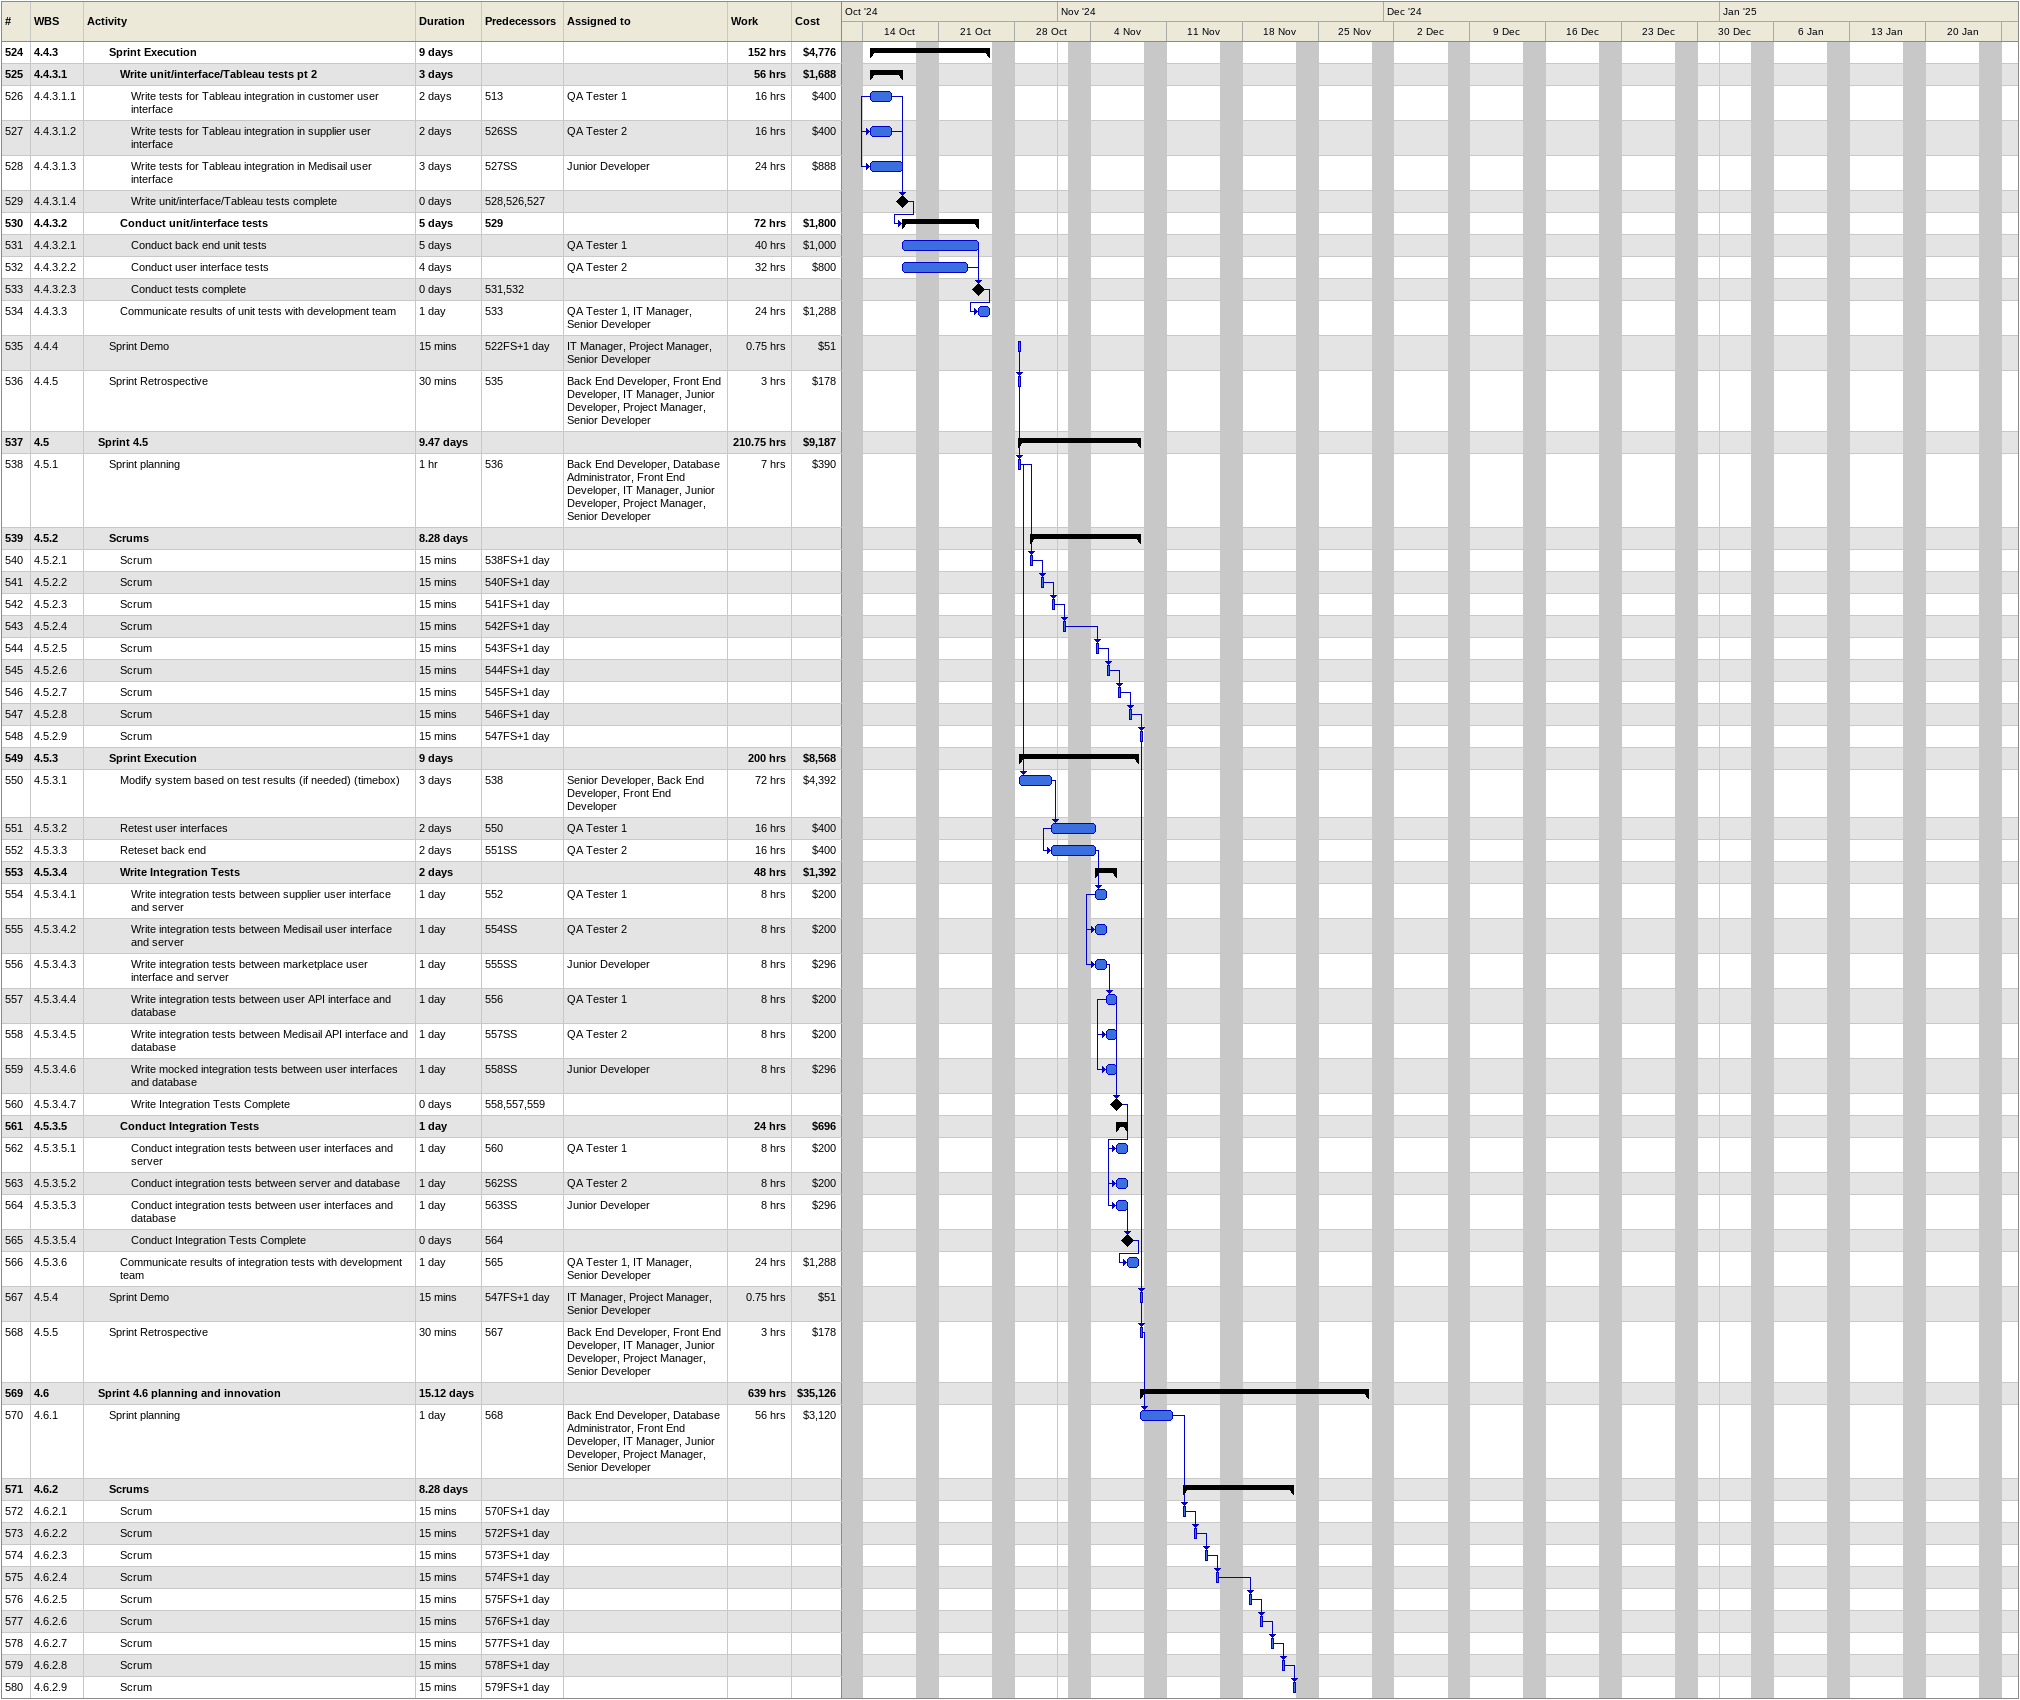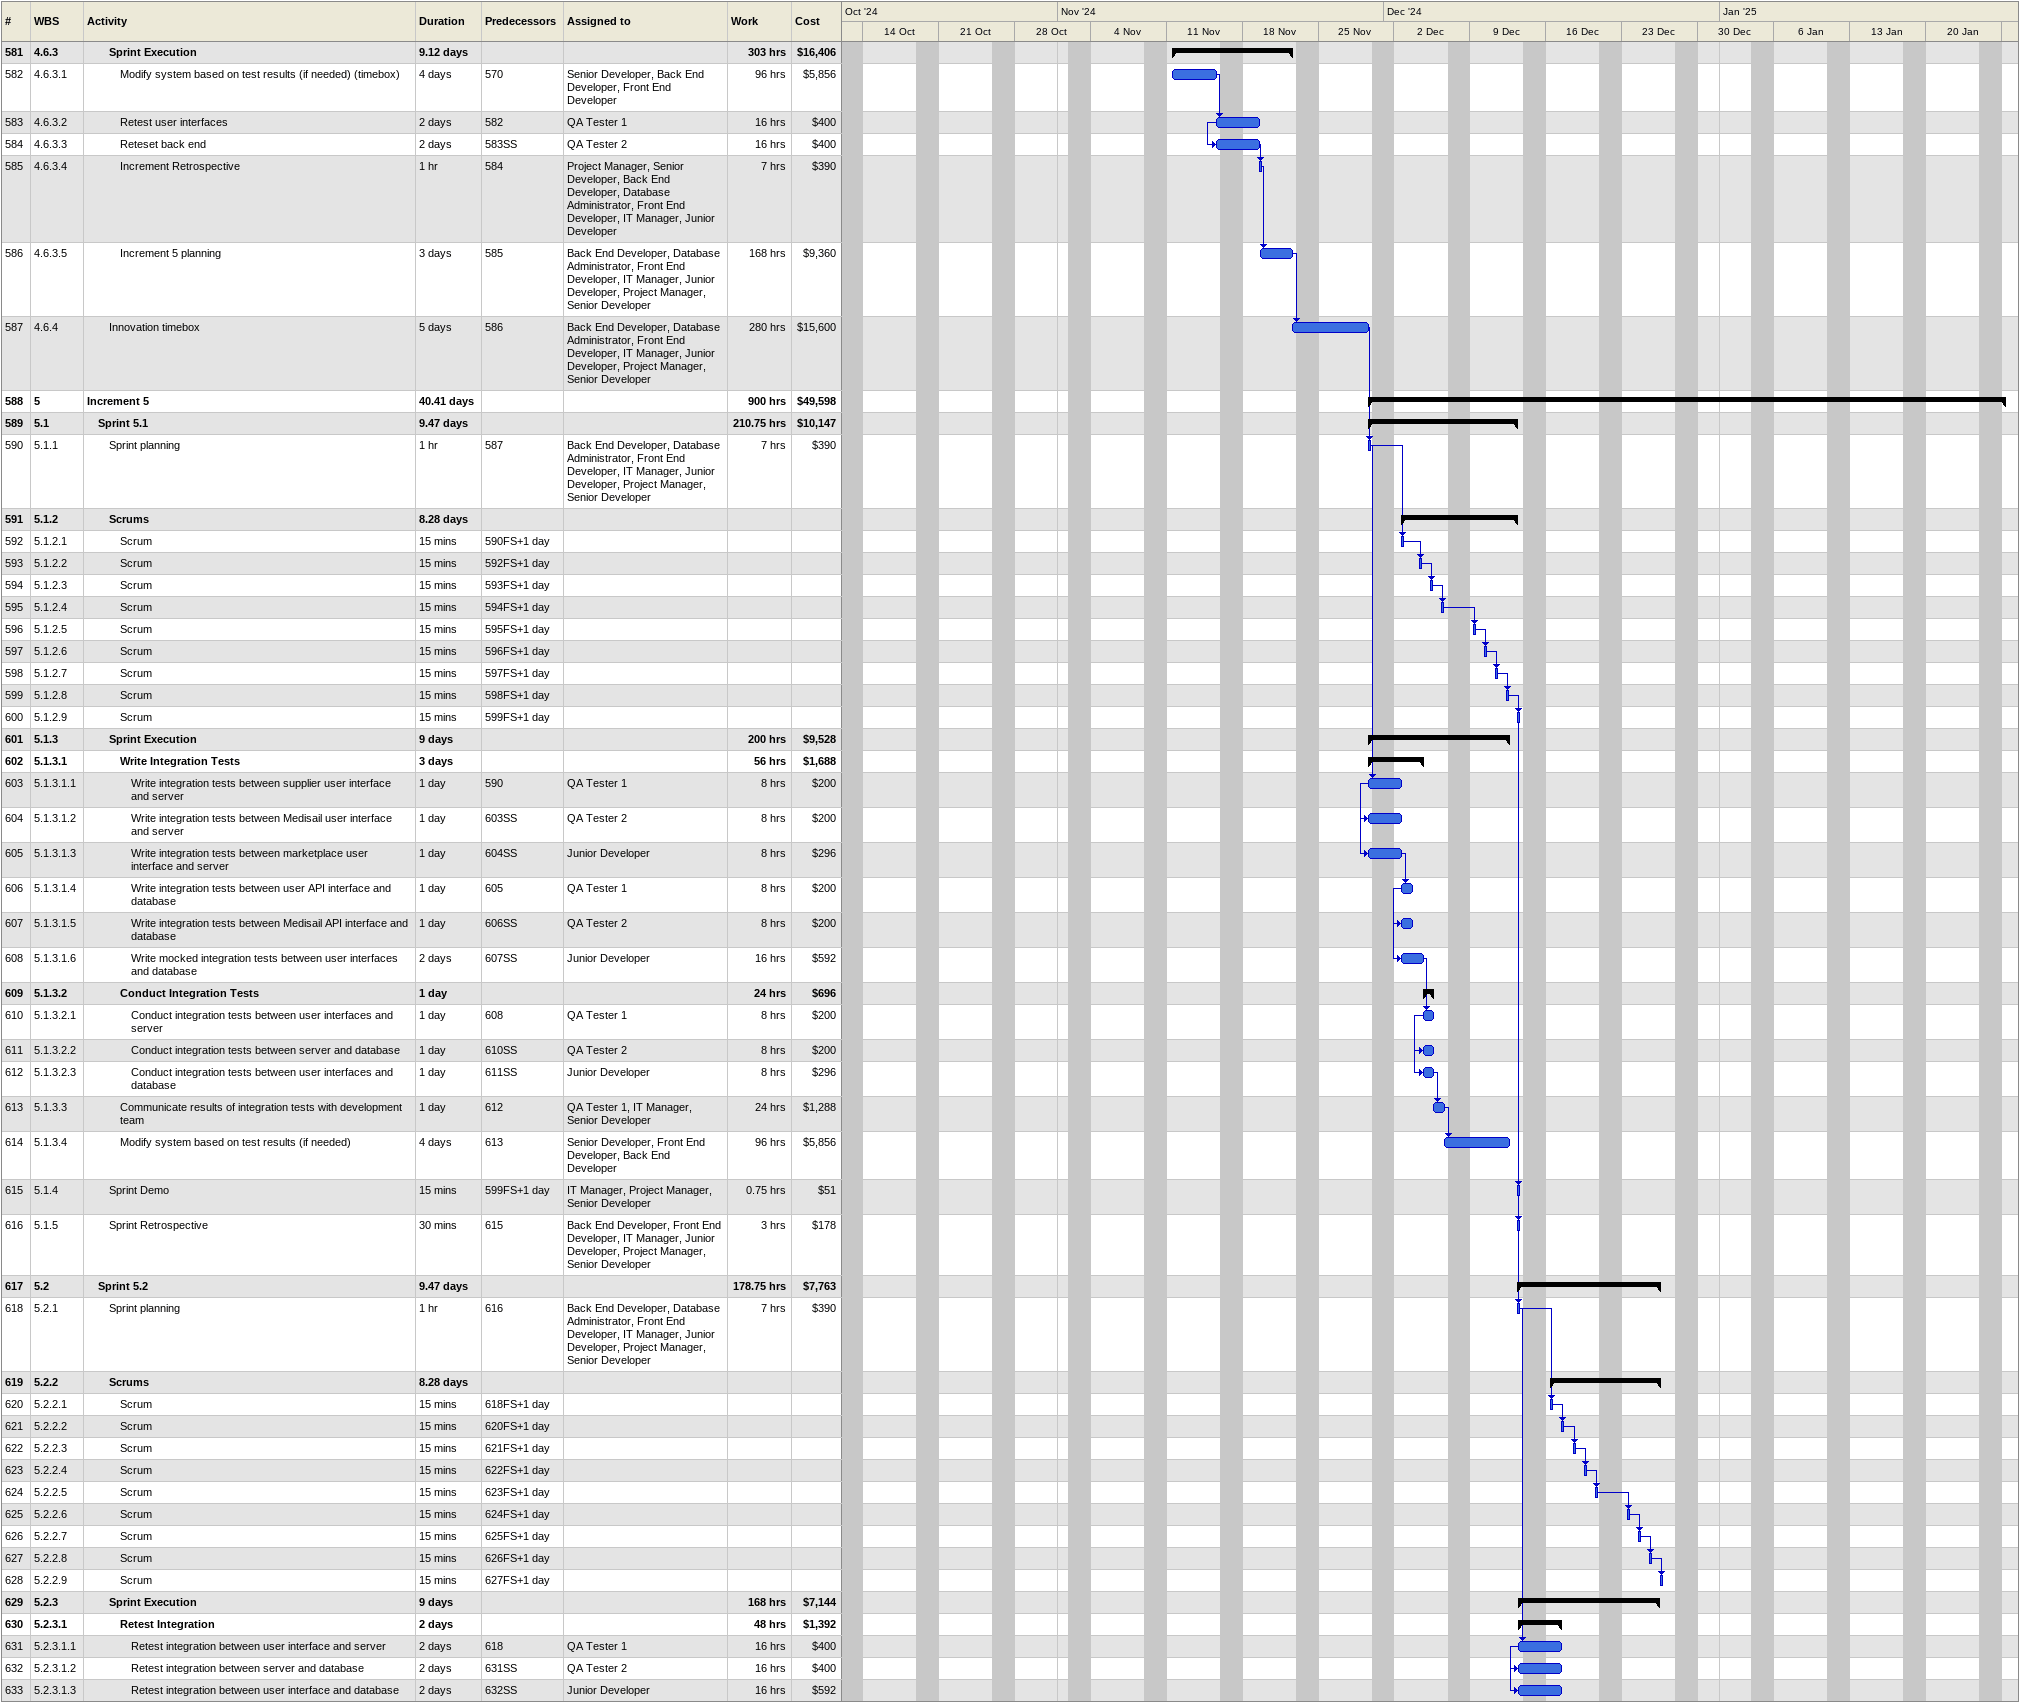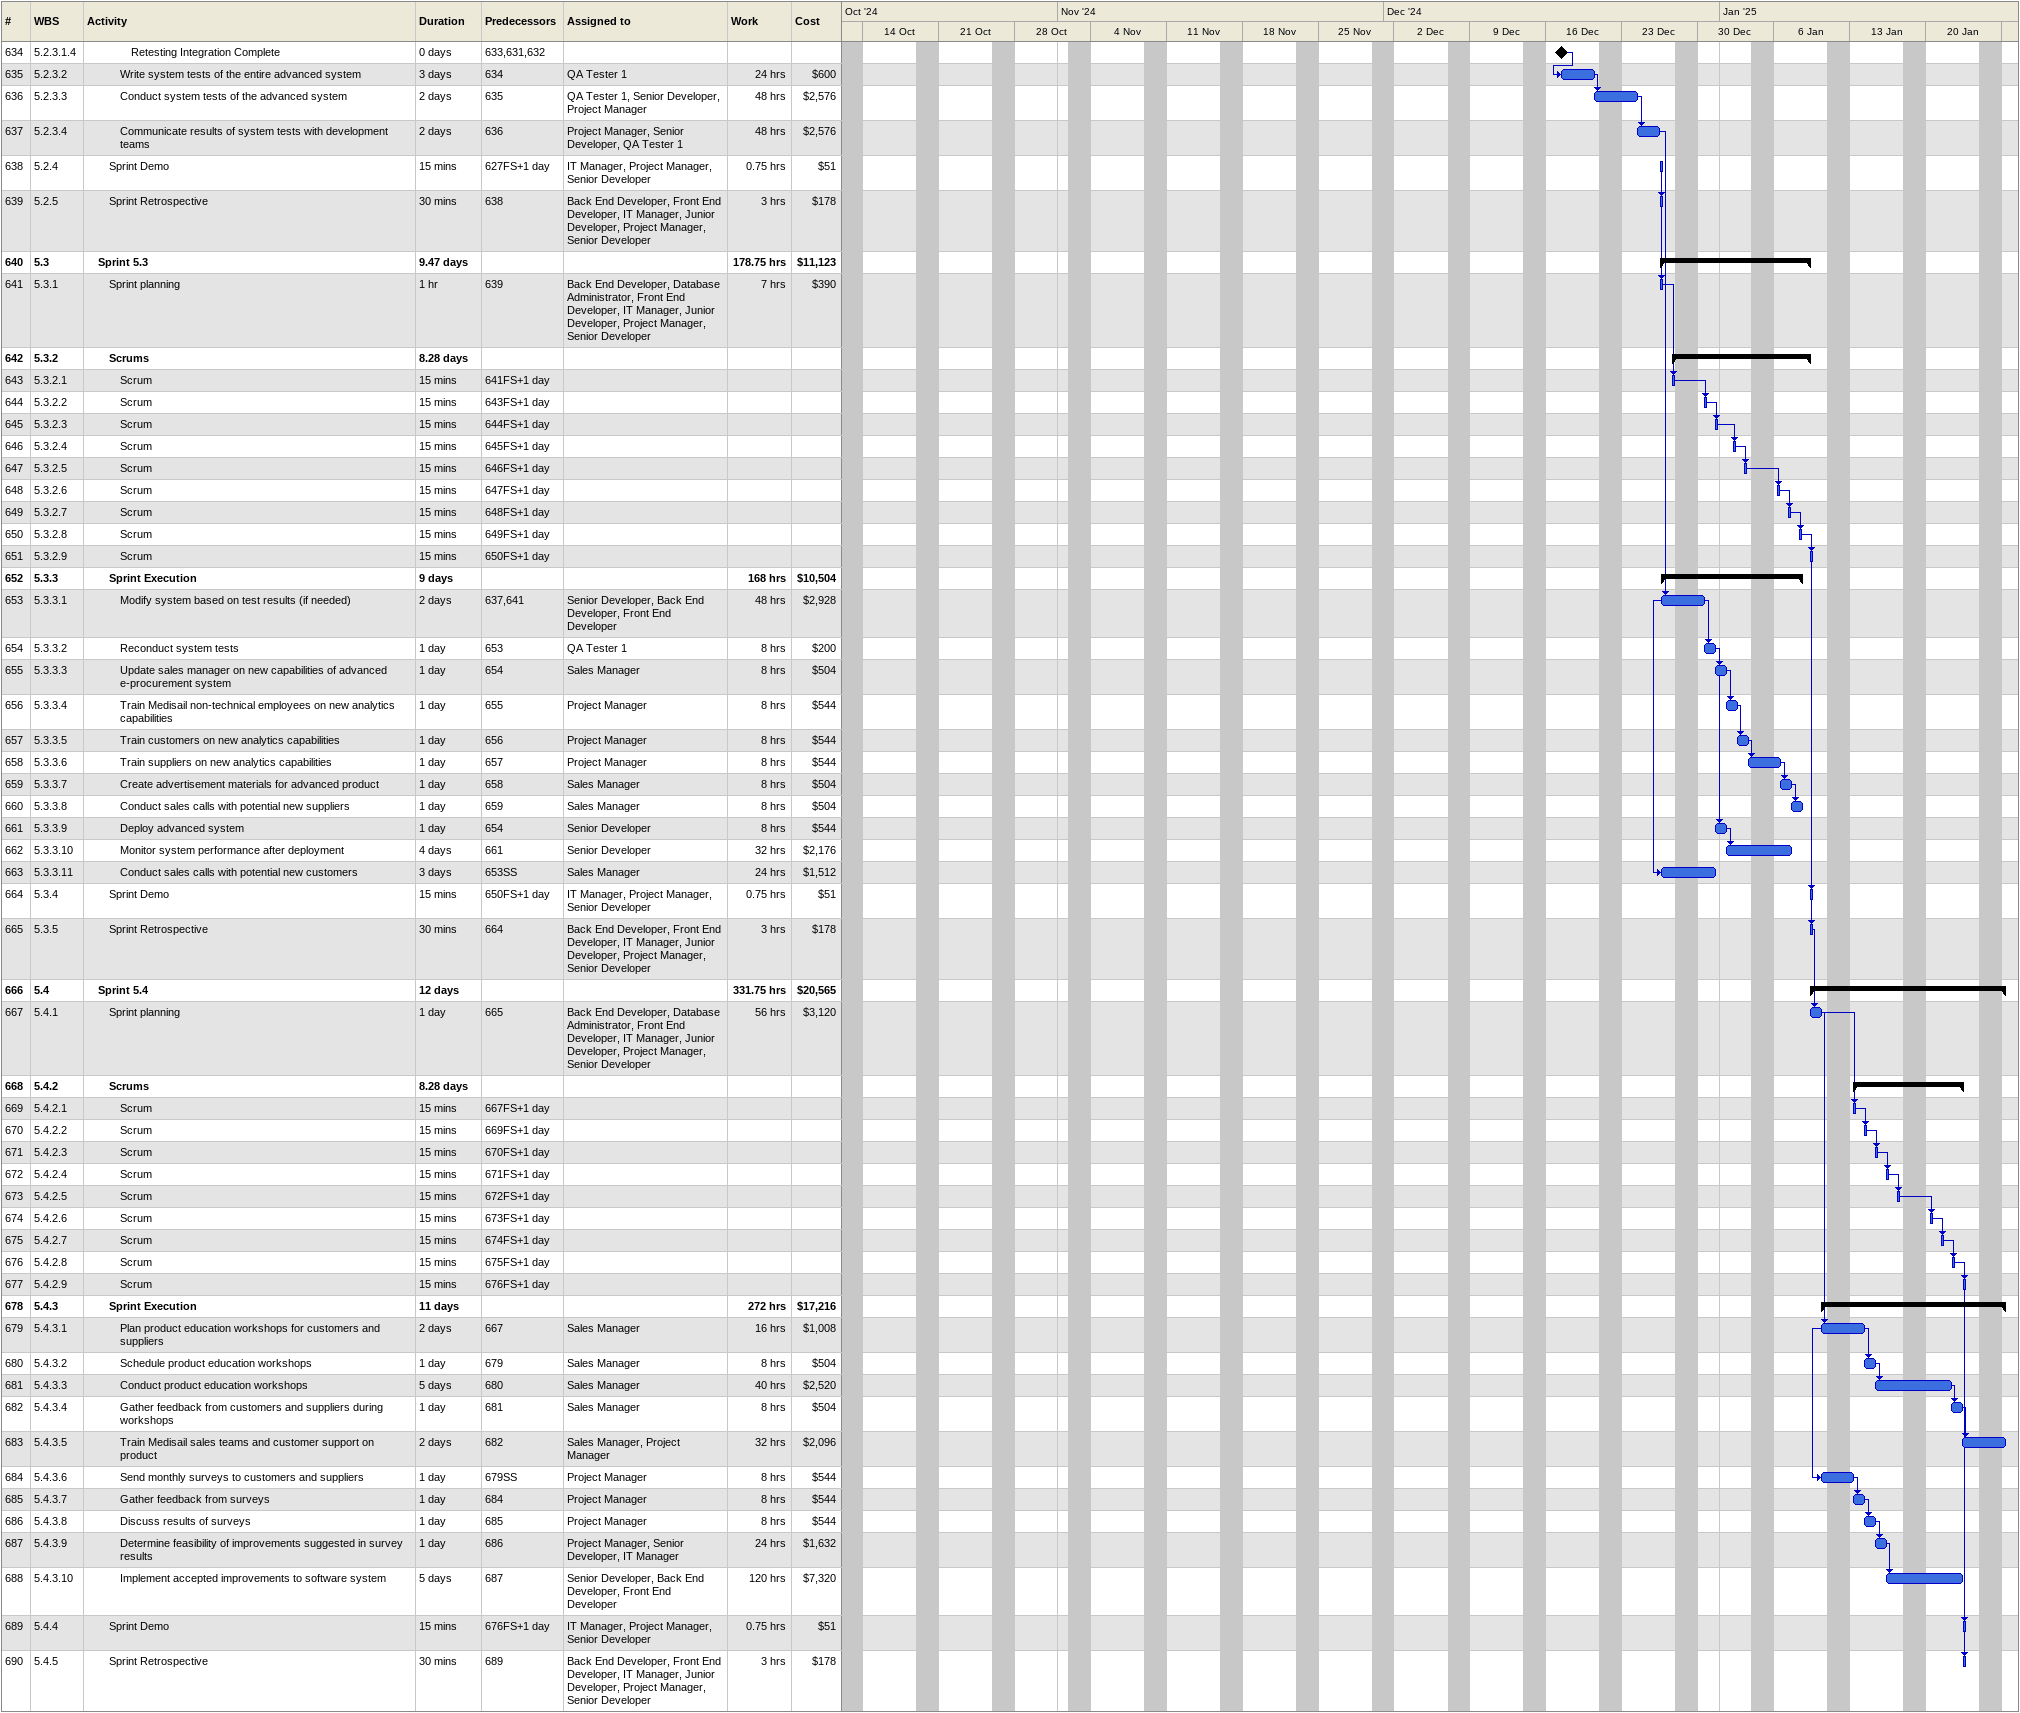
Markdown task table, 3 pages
| ID | WBS | Task | Duration | Start | Finish | Predecessors | Resources | Work (h) | Cost ($) |
|---|---|---|---|---|---|---|---|---|---|
| 524 | 4.4.3 | **Sprint Execution** | 9d | 2024-10-14 | 2024-10-25 |  |  | 152 | 4776 |
| 525 | 4.4.3.1 | **Write unit/interface/Tableau tests pt 2** | 3d | 2024-10-14 | 2024-10-17 |  |  | 56 | 1688 |
| 526 | 4.4.3.1.1 | Write tests for Tableau integration in customer user interface | 2d | 2024-10-14 | 2024-10-16 | 513 | QA Tester 1 | 16 | 400 |
| 527 | 4.4.3.1.2 | Write tests for Tableau integration in supplier user interface | 2d | 2024-10-14 | 2024-10-16 | 526SS | QA Tester 2 | 16 | 400 |
| 528 | 4.4.3.1.3 | Write tests for Tableau integration in Medisail user interface | 3d | 2024-10-14 | 2024-10-17 | 527SS | Junior Developer | 24 | 888 |
| 529 | 4.4.3.1.4 | Write unit/interface/Tableau tests complete | 0d | 2024-10-17 | 2024-10-17 | 528, 526, 527 |  |  |  |
| 530 | 4.4.3.2 | **Conduct unit/interface tests** | 5d | 2024-10-17 | 2024-10-24 | 529 |  | 72 | 1800 |
| 531 | 4.4.3.2.1 | Conduct back end unit tests | 5d | 2024-10-17 | 2024-10-24 |  | QA Tester 1 | 40 | 1000 |
| 532 | 4.4.3.2.2 | Conduct user interface tests | 4d | 2024-10-17 | 2024-10-23 |  | QA Tester 2 | 32 | 800 |
| 533 | 4.4.3.2.3 | Conduct tests complete | 0d | 2024-10-24 | 2024-10-24 | 531, 532 |  |  |  |
| 534 | 4.4.3.3 | Communicate results of unit tests with development team | 1d | 2024-10-24 | 2024-10-25 | 533 | QA Tester 1, IT Manager, Senior Developer | 24 | 1288 |
| 535 | 4.4.4 | Sprint Demo | 15min | 2024-10-28 | 2024-10-28 | 522FS+1d | IT Manager, Project Manager, Senior Developer | 0.75 | 51 |
| 536 | 4.4.5 | Sprint Retrospective | 30min | 2024-10-28 | 2024-10-28 | 535 | Back End Developer, Front End Developer, IT Manager, Junior Developer, Project Manager, Senior Developer | 3 | 178 |
| 537 | 4.5 | **Sprint 4.5** | 9.47d | 2024-10-28 | 2024-11-08 |  |  | 210.75 | 9187 |
| 538 | 4.5.1 | Sprint planning | 1h | 2024-10-28 | 2024-10-28 | 536 | Back End Developer, Database Administrator, Front End Developer, IT Manager, Junior Developer, Project Manager, Senior Developer | 7 | 390 |
| 539 | 4.5.2 | **Scrums** | 8.28d | 2024-10-29 | 2024-11-08 |  |  |  |  |
| 540 | 4.5.2.1 | Scrum | 15min | 2024-10-29 | 2024-10-29 | 538FS+1d |  |  |  |
| 541 | 4.5.2.2 | Scrum | 15min | 2024-10-30 | 2024-10-30 | 540FS+1d |  |  |  |
| 542 | 4.5.2.3 | Scrum | 15min | 2024-10-31 | 2024-10-31 | 541FS+1d |  |  |  |
| 543 | 4.5.2.4 | Scrum | 15min | 2024-11-01 | 2024-11-01 | 542FS+1d |  |  |  |
| 544 | 4.5.2.5 | Scrum | 15min | 2024-11-04 | 2024-11-04 | 543FS+1d |  |  |  |
| 545 | 4.5.2.6 | Scrum | 15min | 2024-11-05 | 2024-11-05 | 544FS+1d |  |  |  |
| 546 | 4.5.2.7 | Scrum | 15min | 2024-11-06 | 2024-11-06 | 545FS+1d |  |  |  |
| 547 | 4.5.2.8 | Scrum | 15min | 2024-11-07 | 2024-11-07 | 546FS+1d |  |  |  |
| 548 | 4.5.2.9 | Scrum | 15min | 2024-11-08 | 2024-11-08 | 547FS+1d |  |  |  |
| 549 | 4.5.3 | **Sprint Execution** | 9d | 2024-10-28 | 2024-11-08 |  |  | 200 | 8568 |
| 550 | 4.5.3.1 | Modify system based on test results (if needed) (timebox) | 3d | 2024-10-28 | 2024-10-31 | 538 | Senior Developer, Back End Developer, Front End Developer | 72 | 4392 |
| 551 | 4.5.3.2 | Retest user interfaces | 2d | 2024-10-31 | 2024-11-04 | 550 | QA Tester 1 | 16 | 400 |
| 552 | 4.5.3.3 | Reteset back end | 2d | 2024-10-31 | 2024-11-04 | 551SS | QA Tester 2 | 16 | 400 |
| 553 | 4.5.3.4 | **Write Integration Tests** | 2d | 2024-11-04 | 2024-11-06 |  |  | 48 | 1392 |
| 554 | 4.5.3.4.1 | Write integration tests between supplier user interface and server | 1d | 2024-11-04 | 2024-11-05 | 552 | QA Tester 1 | 8 | 200 |
| 555 | 4.5.3.4.2 | Write integration tests between Medisail user interface and server | 1d | 2024-11-04 | 2024-11-05 | 554SS | QA Tester 2 | 8 | 200 |
| 556 | 4.5.3.4.3 | Write integration tests between marketplace user interface and server | 1d | 2024-11-04 | 2024-11-05 | 555SS | Junior Developer | 8 | 296 |
| 557 | 4.5.3.4.4 | Write integration tests between user API interface and database | 1d | 2024-11-05 | 2024-11-06 | 556 | QA Tester 1 | 8 | 200 |
| 558 | 4.5.3.4.5 | Write integration tests between Medisail API interface and database | 1d | 2024-11-05 | 2024-11-06 | 557SS | QA Tester 2 | 8 | 200 |
| 559 | 4.5.3.4.6 | Write mocked integration tests between user interfaces and database | 1d | 2024-11-05 | 2024-11-06 | 558SS | Junior Developer | 8 | 296 |
| 560 | 4.5.3.4.7 | Write Integration Tests Complete | 0d | 2024-11-06 | 2024-11-06 | 558, 557, 559 |  |  |  |
| 561 | 4.5.3.5 | **Conduct Integration Tests** | 1d | 2024-11-06 | 2024-11-07 |  |  | 24 | 696 |
| 562 | 4.5.3.5.1 | Conduct integration tests between user interfaces and server | 1d | 2024-11-06 | 2024-11-07 | 560 | QA Tester 1 | 8 | 200 |
| 563 | 4.5.3.5.2 | Conduct integration tests between server and database | 1d | 2024-11-06 | 2024-11-07 | 562SS | QA Tester 2 | 8 | 200 |
| 564 | 4.5.3.5.3 | Conduct integration tests between user interfaces and database | 1d | 2024-11-06 | 2024-11-07 | 563SS | Junior Developer | 8 | 296 |
| 565 | 4.5.3.5.4 | Conduct Integration Tests Complete | 0d | 2024-11-07 | 2024-11-07 | 564 |  |  |  |
| 566 | 4.5.3.6 | Communicate results of integration tests with development team | 1d | 2024-11-07 | 2024-11-08 | 565 | QA Tester 1, IT Manager, Senior Developer | 24 | 1288 |
| 567 | 4.5.4 | Sprint Demo | 15min | 2024-11-08 | 2024-11-08 | 547FS+1d | IT Manager, Project Manager, Senior Developer | 0.75 | 51 |
| 568 | 4.5.5 | Sprint Retrospective | 30min | 2024-11-08 | 2024-11-08 | 567 | Back End Developer, Front End Developer, IT Manager, Junior Developer, Project Manager, Senior Developer | 3 | 178 |
| 569 | 4.6 | **Sprint 4.6 planning and innovation** | 15.12d | 2024-11-08 | 2024-11-29 |  |  | 639 | 35126 |
| 570 | 4.6.1 | Sprint planning | 1d | 2024-11-08 | 2024-11-11 | 568 | Back End Developer, Database Administrator, Front End Developer, IT Manager, Junior Developer, Project Manager, Senior Developer | 56 | 3120 |
| 571 | 4.6.2 | **Scrums** | 8.28d | 2024-11-12 | 2024-11-22 |  |  |  |  |
| 572 | 4.6.2.1 | Scrum | 15min | 2024-11-12 | 2024-11-12 | 570FS+1d |  |  |  |
| 573 | 4.6.2.2 | Scrum | 15min | 2024-11-13 | 2024-11-13 | 572FS+1d |  |  |  |
| 574 | 4.6.2.3 | Scrum | 15min | 2024-11-14 | 2024-11-14 | 573FS+1d |  |  |  |
| 575 | 4.6.2.4 | Scrum | 15min | 2024-11-15 | 2024-11-15 | 574FS+1d |  |  |  |
| 576 | 4.6.2.5 | Scrum | 15min | 2024-11-18 | 2024-11-18 | 575FS+1d |  |  |  |
| 577 | 4.6.2.6 | Scrum | 15min | 2024-11-19 | 2024-11-19 | 576FS+1d |  |  |  |
| 578 | 4.6.2.7 | Scrum | 15min | 2024-11-20 | 2024-11-20 | 577FS+1d |  |  |  |
| 579 | 4.6.2.8 | Scrum | 15min | 2024-11-21 | 2024-11-21 | 578FS+1d |  |  |  |
| 580 | 4.6.2.9 | Scrum | 15min | 2024-11-22 | 2024-11-22 | 579FS+1d |  |  |  |
| 581 | 4.6.3 | **Sprint Execution** | 9.12d | 2024-11-11 | 2024-11-22 |  |  | 303 | 16406 |
| 582 | 4.6.3.1 | Modify system based on test results (if needed) (timebox) | 4d | 2024-11-11 | 2024-11-15 | 570 | Senior Developer, Back End Developer, Front End Developer | 96 | 5856 |
| 583 | 4.6.3.2 | Retest user interfaces | 2d | 2024-11-15 | 2024-11-19 | 582 | QA Tester 1 | 16 | 400 |
| 584 | 4.6.3.3 | Reteset back end | 2d | 2024-11-15 | 2024-11-19 | 583SS | QA Tester 2 | 16 | 400 |
| 585 | 4.6.3.4 | Increment Retrospective | 1h | 2024-11-19 | 2024-11-19 | 584 | Project Manager, Senior Developer, Back End Developer, Database Administrator, Front End Developer, IT Manager, Junior Developer | 7 | 390 |
| 586 | 4.6.3.5 | Increment 5 planning | 3d | 2024-11-19 | 2024-11-22 | 585 | Back End Developer, Database Administrator, Front End Developer, IT Manager, Junior Developer, Project Manager, Senior Developer | 168 | 9360 |
| 587 | 4.6.4 | Innovation timebox | 5d | 2024-11-22 | 2024-11-29 | 586 | Back End Developer, Database Administrator, Front End Developer, IT Manager, Junior Developer, Project Manager, Senior Developer | 280 | 15600 |
| 588 | 5 | **Increment 5** | 40.41d | 2024-11-29 | 2025-01-27 |  |  | 900 | 49598 |
| 589 | 5.1 | **Sprint 5.1** | 9.47d | 2024-11-29 | 2024-12-13 |  |  | 210.75 | 10147 |
| 590 | 5.1.1 | Sprint planning | 1h | 2024-11-29 | 2024-11-29 | 587 | Back End Developer, Database Administrator, Front End Developer, IT Manager, Junior Developer, Project Manager, Senior Developer | 7 | 390 |
| 591 | 5.1.2 | **Scrums** | 8.28d | 2024-12-02 | 2024-12-13 |  |  |  |  |
| 592 | 5.1.2.1 | Scrum | 15min | 2024-12-02 | 2024-12-02 | 590FS+1d |  |  |  |
| 593 | 5.1.2.2 | Scrum | 15min | 2024-12-04 | 2024-12-04 | 592FS+1d |  |  |  |
| 594 | 5.1.2.3 | Scrum | 15min | 2024-12-05 | 2024-12-05 | 593FS+1d |  |  |  |
| 595 | 5.1.2.4 | Scrum | 15min | 2024-12-06 | 2024-12-06 | 594FS+1d |  |  |  |
| 596 | 5.1.2.5 | Scrum | 15min | 2024-12-09 | 2024-12-09 | 595FS+1d |  |  |  |
| 597 | 5.1.2.6 | Scrum | 15min | 2024-12-10 | 2024-12-10 | 596FS+1d |  |  |  |
| 598 | 5.1.2.7 | Scrum | 15min | 2024-12-11 | 2024-12-11 | 597FS+1d |  |  |  |
| 599 | 5.1.2.8 | Scrum | 15min | 2024-12-12 | 2024-12-12 | 598FS+1d |  |  |  |
| 600 | 5.1.2.9 | Scrum | 15min | 2024-12-13 | 2024-12-13 | 599FS+1d |  |  |  |
| 601 | 5.1.3 | **Sprint Execution** | 9d | 2024-11-29 | 2024-12-12 |  |  | 200 | 9528 |
| 602 | 5.1.3.1 | **Write Integration Tests** | 3d | 2024-11-29 | 2024-12-04 |  |  | 56 | 1688 |
| 603 | 5.1.3.1.1 | Write integration tests between supplier user interface and server | 1d | 2024-11-29 | 2024-12-02 | 590 | QA Tester 1 | 8 | 200 |
| 604 | 5.1.3.1.2 | Write integration tests between Medisail user interface and server | 1d | 2024-11-29 | 2024-12-02 | 603SS | QA Tester 2 | 8 | 200 |
| 605 | 5.1.3.1.3 | Write integration tests between marketplace user interface and server | 1d | 2024-11-29 | 2024-12-02 | 604SS | Junior Developer | 8 | 296 |
| 606 | 5.1.3.1.4 | Write integration tests between user API interface and database | 1d | 2024-12-02 | 2024-12-03 | 605 | QA Tester 1 | 8 | 200 |
| 607 | 5.1.3.1.5 | Write integration tests between Medisail API interface and database | 1d | 2024-12-02 | 2024-12-03 | 606SS | QA Tester 2 | 8 | 200 |
| 608 | 5.1.3.1.6 | Write mocked integration tests between user interfaces and database | 2d | 2024-12-02 | 2024-12-04 | 607SS | Junior Developer | 16 | 592 |
| 609 | 5.1.3.2 | **Conduct Integration Tests** | 1d | 2024-12-04 | 2024-12-05 |  |  | 24 | 696 |
| 610 | 5.1.3.2.1 | Conduct integration tests between user interfaces and server | 1d | 2024-12-04 | 2024-12-05 | 608 | QA Tester 1 | 8 | 200 |
| 611 | 5.1.3.2.2 | Conduct integration tests between server and database | 1d | 2024-12-04 | 2024-12-05 | 610SS | QA Tester 2 | 8 | 200 |
| 612 | 5.1.3.2.3 | Conduct integration tests between user interfaces and database | 1d | 2024-12-04 | 2024-12-05 | 611SS | Junior Developer | 8 | 296 |
| 613 | 5.1.3.3 | Communicate results of integration tests with development team | 1d | 2024-12-05 | 2024-12-06 | 612 | QA Tester 1, IT Manager, Senior Developer | 24 | 1288 |
| 614 | 5.1.3.4 | Modify system based on test results (if needed) | 4d | 2024-12-06 | 2024-12-12 | 613 | Senior Developer, Front End Developer, Back End Developer | 96 | 5856 |
| 615 | 5.1.4 | Sprint Demo | 15min | 2024-12-13 | 2024-12-13 | 599FS+1d | IT Manager, Project Manager, Senior Developer | 0.75 | 51 |
| 616 | 5.1.5 | Sprint Retrospective | 30min | 2024-12-13 | 2024-12-13 | 615 | Back End Developer, Front End Developer, IT Manager, Junior Developer, Project Manager, Senior Developer | 3 | 178 |
| 617 | 5.2 | **Sprint 5.2** | 9.47d | 2024-12-13 | 2024-12-26 |  |  | 178.75 | 7763 |
| 618 | 5.2.1 | Sprint planning | 1h | 2024-12-13 | 2024-12-13 | 616 | Back End Developer, Database Administrator, Front End Developer, IT Manager, Junior Developer, Project Manager, Senior Developer | 7 | 390 |
| 619 | 5.2.2 | **Scrums** | 8.28d | 2024-12-16 | 2024-12-26 |  |  |  |  |
| 620 | 5.2.2.1 | Scrum | 15min | 2024-12-16 | 2024-12-16 | 618FS+1d |  |  |  |
| 621 | 5.2.2.2 | Scrum | 15min | 2024-12-17 | 2024-12-17 | 620FS+1d |  |  |  |
| 622 | 5.2.2.3 | Scrum | 15min | 2024-12-18 | 2024-12-18 | 621FS+1d |  |  |  |
| 623 | 5.2.2.4 | Scrum | 15min | 2024-12-19 | 2024-12-19 | 622FS+1d |  |  |  |
| 624 | 5.2.2.5 | Scrum | 15min | 2024-12-20 | 2024-12-20 | 623FS+1d |  |  |  |
| 625 | 5.2.2.6 | Scrum | 15min | 2024-12-23 | 2024-12-23 | 624FS+1d |  |  |  |
| 626 | 5.2.2.7 | Scrum | 15min | 2024-12-24 | 2024-12-24 | 625FS+1d |  |  |  |
| 627 | 5.2.2.8 | Scrum | 15min | 2024-12-25 | 2024-12-25 | 626FS+1d |  |  |  |
| 628 | 5.2.2.9 | Scrum | 15min | 2024-12-26 | 2024-12-26 | 627FS+1d |  |  |  |
| 629 | 5.2.3 | **Sprint Execution** | 9d | 2024-12-13 | 2024-12-26 |  |  | 168 | 7144 |
| 630 | 5.2.3.1 | **Retest Integration** | 2d | 2024-12-13 | 2024-12-17 |  |  | 48 | 1392 |
| 631 | 5.2.3.1.1 | Retest integration between user interface and server | 2d | 2024-12-13 | 2024-12-17 | 618 | QA Tester 1 | 16 | 400 |
| 632 | 5.2.3.1.2 | Retest integration between server and database | 2d | 2024-12-13 | 2024-12-17 | 631SS | QA Tester 2 | 16 | 400 |
| 633 | 5.2.3.1.3 | Retest integration between user interface and database | 2d | 2024-12-13 | 2024-12-17 | 632SS | Junior Developer | 16 | 592 |
| 634 | 5.2.3.1.4 | Retesting Integration Complete | 0d | 2024-12-17 | 2024-12-17 | 633, 631, 632 |  |  |  |
| 635 | 5.2.3.2 | Write system tests of the entire advanced system | 3d | 2024-12-17 | 2024-12-20 | 634 | QA Tester 1 | 24 | 600 |
| 636 | 5.2.3.3 | Conduct system tests of the advanced system | 2d | 2024-12-20 | 2024-12-24 | 635 | QA Tester 1, Senior Developer, Project Manager | 48 | 2576 |
| 637 | 5.2.3.4 | Communicate results of system tests with development teams | 2d | 2024-12-24 | 2024-12-26 | 636 | Project Manager, Senior Developer, QA Tester 1 | 48 | 2576 |
| 638 | 5.2.4 | Sprint Demo | 15min | 2024-12-26 | 2024-12-26 | 627FS+1d | IT Manager, Project Manager, Senior Developer | 0.75 | 51 |
| 639 | 5.2.5 | Sprint Retrospective | 30min | 2024-12-26 | 2024-12-26 | 638 | Back End Developer, Front End Developer, IT Manager, Junior Developer, Project Manager, Senior Developer | 3 | 178 |
| 640 | 5.3 | **Sprint 5.3** | 9.47d | 2024-12-26 | 2025-01-09 |  |  | 178.75 | 11123 |
| 641 | 5.3.1 | Sprint planning | 1h | 2024-12-26 | 2024-12-26 | 639 | Back End Developer, Database Administrator, Front End Developer, IT Manager, Junior Developer, Project Manager, Senior Developer | 7 | 390 |
| 642 | 5.3.2 | **Scrums** | 8.28d | 2024-12-27 | 2025-01-09 |  |  |  |  |
| 643 | 5.3.2.1 | Scrum | 15min | 2024-12-27 | 2024-12-27 | 641FS+1d |  |  |  |
| 644 | 5.3.2.2 | Scrum | 15min | 2024-12-30 | 2024-12-30 | 643FS+1d |  |  |  |
| 645 | 5.3.2.3 | Scrum | 15min | 2024-12-31 | 2024-12-31 | 644FS+1d |  |  |  |
| 646 | 5.3.2.4 | Scrum | 15min | 2025-01-02 | 2025-01-02 | 645FS+1d |  |  |  |
| 647 | 5.3.2.5 | Scrum | 15min | 2025-01-03 | 2025-01-03 | 646FS+1d |  |  |  |
| 648 | 5.3.2.6 | Scrum | 15min | 2025-01-06 | 2025-01-06 | 647FS+1d |  |  |  |
| 649 | 5.3.2.7 | Scrum | 15min | 2025-01-07 | 2025-01-07 | 648FS+1d |  |  |  |
| 650 | 5.3.2.8 | Scrum | 15min | 2025-01-08 | 2025-01-08 | 649FS+1d |  |  |  |
| 651 | 5.3.2.9 | Scrum | 15min | 2025-01-09 | 2025-01-09 | 650FS+1d |  |  |  |
| 652 | 5.3.3 | **Sprint Execution** | 9d | 2024-12-26 | 2025-01-08 |  |  | 168 | 10504 |
| 653 | 5.3.3.1 | Modify system based on test results (if needed) | 2d | 2024-12-26 | 2024-12-30 | 637, 641 | Senior Developer, Back End Developer, Front End Developer | 48 | 2928 |
| 654 | 5.3.3.2 | Reconduct system tests | 1d | 2024-12-30 | 2024-12-31 | 653 | QA Tester 1 | 8 | 200 |
| 655 | 5.3.3.3 | Update sales manager on new capabilities of advanced e-procurement system | 1d | 2024-12-31 | 2025-01-01 | 654 | Sales Manager | 8 | 504 |
| 656 | 5.3.3.4 | Train Medisail non-technical employees on new analytics capabilities | 1d | 2025-01-01 | 2025-01-02 | 655 | Project Manager | 8 | 544 |
| 657 | 5.3.3.5 | Train customers on new analytics capabilities | 1d | 2025-01-02 | 2025-01-03 | 656 | Project Manager | 8 | 544 |
| 658 | 5.3.3.6 | Train suppliers on new analytics capabilities | 1d | 2025-01-03 | 2025-01-06 | 657 | Project Manager | 8 | 544 |
| 659 | 5.3.3.7 | Create advertisement materials for advanced product | 1d | 2025-01-06 | 2025-01-07 | 658 | Sales Manager | 8 | 504 |
| 660 | 5.3.3.8 | Conduct sales calls with potential new suppliers | 1d | 2025-01-07 | 2025-01-08 | 659 | Sales Manager | 8 | 504 |
| 661 | 5.3.3.9 | Deploy advanced system | 1d | 2024-12-31 | 2025-01-01 | 654 | Senior Developer | 8 | 544 |
| 662 | 5.3.3.10 | Monitor system performance after deployment | 4d | 2025-01-01 | 2025-01-07 | 661 | Senior Developer | 32 | 2176 |
| 663 | 5.3.3.11 | Conduct sales calls with potential new customers | 3d | 2024-12-26 | 2024-12-31 | 653SS | Sales Manager | 24 | 1512 |
| 664 | 5.3.4 | Sprint Demo | 15min | 2025-01-09 | 2025-01-09 | 650FS+1d | IT Manager, Project Manager, Senior Developer | 0.75 | 51 |
| 665 | 5.3.5 | Sprint Retrospective | 30min | 2025-01-09 | 2025-01-09 | 664 | Back End Developer, Front End Developer, IT Manager, Junior Developer, Project Manager, Senior Developer | 3 | 178 |
| 666 | 5.4 | **Sprint 5.4** | 12d | 2025-01-09 | 2025-01-27 |  |  | 331.75 | 20565 |
| 667 | 5.4.1 | Sprint planning | 1d | 2025-01-09 | 2025-01-10 | 665 | Back End Developer, Database Administrator, Front End Developer, IT Manager, Junior Developer, Project Manager, Senior Developer | 56 | 3120 |
| 668 | 5.4.2 | **Scrums** | 8.28d | 2025-01-13 | 2025-01-23 |  |  |  |  |
| 669 | 5.4.2.1 | Scrum | 15min | 2025-01-13 | 2025-01-13 | 667FS+1d |  |  |  |
| 670 | 5.4.2.2 | Scrum | 15min | 2025-01-14 | 2025-01-14 | 669FS+1d |  |  |  |
| 671 | 5.4.2.3 | Scrum | 15min | 2025-01-15 | 2025-01-15 | 670FS+1d |  |  |  |
| 672 | 5.4.2.4 | Scrum | 15min | 2025-01-16 | 2025-01-16 | 671FS+1d |  |  |  |
| 673 | 5.4.2.5 | Scrum | 15min | 2025-01-17 | 2025-01-17 | 672FS+1d |  |  |  |
| 674 | 5.4.2.6 | Scrum | 15min | 2025-01-20 | 2025-01-20 | 673FS+1d |  |  |  |
| 675 | 5.4.2.7 | Scrum | 15min | 2025-01-21 | 2025-01-21 | 674FS+1d |  |  |  |
| 676 | 5.4.2.8 | Scrum | 15min | 2025-01-22 | 2025-01-22 | 675FS+1d |  |  |  |
| 677 | 5.4.2.9 | Scrum | 15min | 2025-01-23 | 2025-01-23 | 676FS+1d |  |  |  |
| 678 | 5.4.3 | **Sprint Execution** | 11d | 2025-01-10 | 2025-01-27 |  |  | 272 | 17216 |
| 679 | 5.4.3.1 | Plan product education workshops for customers and suppliers | 2d | 2025-01-10 | 2025-01-14 | 667 | Sales Manager | 16 | 1008 |
| 680 | 5.4.3.2 | Schedule product education workshops | 1d | 2025-01-14 | 2025-01-15 | 679 | Sales Manager | 8 | 504 |
| 681 | 5.4.3.3 | Conduct product education workshops | 5d | 2025-01-15 | 2025-01-22 | 680 | Sales Manager | 40 | 2520 |
| 682 | 5.4.3.4 | Gather feedback from customers and suppliers during workshops | 1d | 2025-01-22 | 2025-01-23 | 681 | Sales Manager | 8 | 504 |
| 683 | 5.4.3.5 | Train Medisail sales teams and customer support on product | 2d | 2025-01-23 | 2025-01-27 | 682 | Sales Manager, Project Manager | 32 | 2096 |
| 684 | 5.4.3.6 | Send monthly surveys to customers and suppliers | 1d | 2025-01-10 | 2025-01-13 | 679SS | Project Manager | 8 | 544 |
| 685 | 5.4.3.7 | Gather feedback from surveys | 1d | 2025-01-13 | 2025-01-14 | 684 | Project Manager | 8 | 544 |
| 686 | 5.4.3.8 | Discuss results of surveys | 1d | 2025-01-14 | 2025-01-15 | 685 | Project Manager | 8 | 544 |
| 687 | 5.4.3.9 | Determine feasibility of improvements suggested in survey results | 1d | 2025-01-15 | 2025-01-16 | 686 | Project Manager, Senior Developer, IT Manager | 24 | 1632 |
| 688 | 5.4.3.10 | Implement accepted improvements to software system | 5d | 2025-01-16 | 2025-01-23 | 687 | Senior Developer, Back End Developer, Front End Developer | 120 | 7320 |
| 689 | 5.4.4 | Sprint Demo | 15min | 2025-01-23 | 2025-01-23 | 676FS+1d | IT Manager, Project Manager, Senior Developer | 0.75 | 51 |
| 690 | 5.4.5 | Sprint Retrospective | 30min | 2025-01-23 | 2025-01-23 | 689 | Back End Developer, Front End Developer, IT Manager, Junior Developer, Project Manager, Senior Developer | 3 | 178 |
